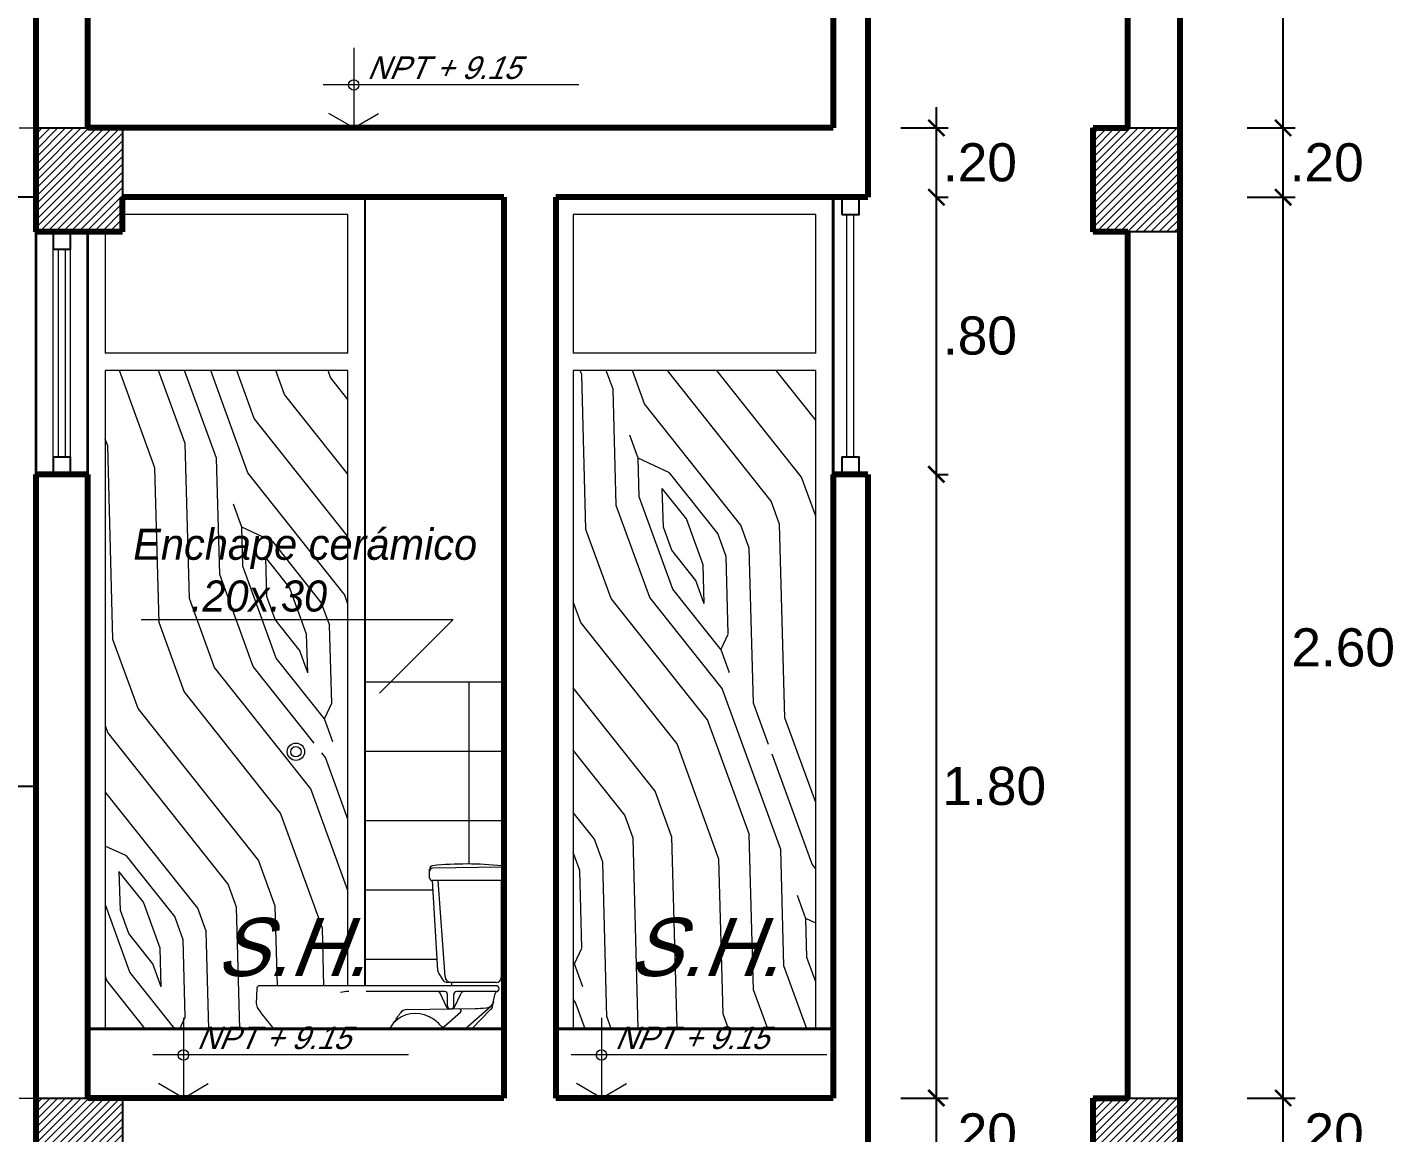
# Model space of a CAD drawing. Header units: millimetres. Extents: x 3779 to 7711, y 1445 to 3132.
# Drawn here: x 3961.246 to 3965.188, y 1481.483 to 1484.673 of the extents above; entities that cross this region are included whole.
import ezdxf

# ---------------------------------------------------------------- set-up
doc = ezdxf.new("R2010")
doc.units = ezdxf.units.MM
doc.header["$PDMODE"] = 3
doc.linetypes.add('HIDDEN', pattern=[9.525, 6.35, -3.175])
for name, color, linetype, lineweight in [('cotas', 7, 'Continuous', 5), ('pluma 0.0', 33, 'Continuous', 0), ('pluma 1', 1, 'Continuous', 9), ('pluma 2', 2, 'Continuous', 20), ('pluma 2.5', 30, 'Continuous', 25), ('pluma 3.5', 253, 'Continuous', 35), ('pluma 4', 34, 'Continuous', 40), ('pluma 8', 98, 'Continuous', 80), ('proyecciones', 32, 'HIDDEN', 9), ('SANITARIOS', 40, 'Continuous', 9), ('TEXTO', 7, 'Continuous', 9), ('TEXTURAS', 35, 'Continuous', 5)]:
    doc.layers.add(name, color=color, linetype=linetype, lineweight=lineweight)
doc.styles.add('nombreambiente', font='stylu.ttf', dxfattribs={"oblique": 20})
doc.styles.get("Standard").update_dxf_attribs({"font": 'arial.ttf'})
doc.dimstyles.new('INTERIOR', dxfattribs={"dimtxt": 0.11, "dimasz": 0.0465, "dimexe": 0.0345, "dimexo": 0.195, "dimgap": 0.0295, "dimtad": 2, "dimtih": 1, "dimtoh": 1, "dimzin": 4, "dimdsep": 46, "dimtxsty": 'Standard', "dimblk": 'ARCHTICK', "dimcen": 0, "dimdle": 0.06, "dimclrd": 256, "dimclre": 256, "dimclrt": 256, "dimadec": 0, "dimazin": 0, "dimtfac": 1, "dimtmove": 0, "dimatfit": 3, "dimldrblk": 'ARCHTICK', "dimfxl": 0.0345, "dimtolj": 1, "dimtzin": 0, "dimlwe": 25, "dimarcsym": 0})

# ---------------------------------------------------------------- blocks, each defined once
blk = doc.blocks.new('ttryt')
at = {"layer": 'pluma 1'}
for p, q in [((1118.6396, 393.5141), (1118.6396, 393.2829)), ((1119.2894, 393.4071), (1118.5516, 393.4071)), ((1118.6396, 393.2829), (1118.5676, 393.3244)), ((1118.6396, 393.2829), (1118.7115, 393.3244))]:
    blk.add_line(p, q, dxfattribs=at)
at = {"layer": 'pluma 1', "linetype": 'Continuous'}
blk.add_circle((1118.6396, 393.4071), 0.015, dxfattribs=at)
blk = doc.blocks.new('_ArchTick')
at = {"color": 0, "linetype": 'ByBlock', "lineweight": 40, "const_width": 0.15}
blk.add_lwpolyline([(-0.5, -0.5), (0.5, 0.5)], dxfattribs=at)
blk = doc.blocks.new('*D788')
at = {"layer": 'cotas', "lineweight": -2, "transparency": 16777216}
blk.add_line((3963.8686, 1481.3228), (3963.8686, 1481.6428), dxfattribs=at)
at = {"layer": 'cotas', "lineweight": 25, "transparency": 16777216}
for p, q in [((3963.7657, 1481.5828), (3963.9031, 1481.5828)), ((3963.8657, 1481.3828), (3963.9031, 1481.3828))]:
    blk.add_line(p, q, dxfattribs=at)
at = {"layer": 'Defpoints', "color": 0, "transparency": 16777216}
for p in [(3963.5707, 1481.5828), (3963.8686, 1481.5828), (3963.6707, 1481.3828)]:
    blk.add_point(p, dxfattribs=at)
at = {"layer": 'cotas', "lineweight": -2, "transparency": 16777216, "xscale": 0.04649999999999999, "yscale": 0.04649999999999999, "zscale": 0.04649999999999999}
for p, rotation in [((3963.8686, 1481.5828), 90), ((3963.8686, 1481.3828), 270)]:
    blk.add_blockref('_ArchTick', p, dxfattribs=dict(at, rotation=rotation))
at = {"layer": 'cotas', "transparency": 16777216, "insert": (3963.9943, 1481.4828), "char_height": 0.11, "attachment_point": 5}
blk.add_mtext('\\A1;.20', dxfattribs=at)
blk = doc.blocks.new('*D789')
at = {"layer": 'cotas', "lineweight": -2, "transparency": 16777216}
blk.add_line((3963.8686, 1481.5228), (3963.8686, 1483.4428), dxfattribs=at)
at = {"layer": 'cotas', "lineweight": 25, "transparency": 16777216}
for p, q in [((3963.8657, 1483.3828), (3963.9031, 1483.3828)), ((3963.7657, 1481.5828), (3963.9031, 1481.5828))]:
    blk.add_line(p, q, dxfattribs=at)
at = {"layer": 'Defpoints', "color": 0, "transparency": 16777216}
for p in [(3963.6707, 1483.3828), (3963.8686, 1483.3828), (3963.5707, 1481.5828)]:
    blk.add_point(p, dxfattribs=at)
at = {"layer": 'cotas', "lineweight": -2, "transparency": 16777216, "xscale": 0.04649999999999999, "yscale": 0.04649999999999999, "zscale": 0.04649999999999999}
for p, rotation in [((3963.8686, 1483.3828), 90), ((3963.8686, 1481.5828), 270)]:
    blk.add_blockref('_ArchTick', p, dxfattribs=dict(at, rotation=rotation))
at = {"layer": 'cotas', "transparency": 16777216, "insert": (3964.0356, 1482.4828), "char_height": 0.11, "attachment_point": 5}
blk.add_mtext('\\A1;1.80', dxfattribs=at)
blk = doc.blocks.new('*D790')
at = {"layer": 'cotas', "lineweight": -2, "transparency": 16777216}
blk.add_line((3963.8686, 1483.3228), (3963.8686, 1484.2428), dxfattribs=at)
at = {"layer": 'cotas', "lineweight": 25, "transparency": 16777216}
for p, q in [((3963.8657, 1484.1828), (3963.9031, 1484.1828)), ((3963.8657, 1483.3828), (3963.9031, 1483.3828))]:
    blk.add_line(p, q, dxfattribs=at)
at = {"layer": 'Defpoints', "color": 0, "transparency": 16777216}
for p in [(3963.6707, 1484.1828), (3963.8686, 1484.1828), (3963.6707, 1483.3828)]:
    blk.add_point(p, dxfattribs=at)
at = {"layer": 'cotas', "lineweight": -2, "transparency": 16777216, "xscale": 0.04649999999999999, "yscale": 0.04649999999999999, "zscale": 0.04649999999999999}
for p, rotation in [((3963.8686, 1484.1828), 90), ((3963.8686, 1483.3828), 270)]:
    blk.add_blockref('_ArchTick', p, dxfattribs=dict(at, rotation=rotation))
at = {"layer": 'cotas', "transparency": 16777216, "insert": (3963.9943, 1483.7828), "char_height": 0.11, "attachment_point": 5}
blk.add_mtext('\\A1;.80', dxfattribs=at)
blk = doc.blocks.new('*D791')
at = {"layer": 'cotas', "lineweight": -2, "transparency": 16777216}
blk.add_line((3963.8686, 1484.1228), (3963.8686, 1484.4428), dxfattribs=at)
at = {"layer": 'cotas', "lineweight": 25, "transparency": 16777216}
for p, q in [((3963.7657, 1484.3828), (3963.9031, 1484.3828)), ((3963.8657, 1484.1828), (3963.9031, 1484.1828))]:
    blk.add_line(p, q, dxfattribs=at)
at = {"layer": 'Defpoints', "color": 0, "transparency": 16777216}
for p in [(3963.5707, 1484.3828), (3963.8686, 1484.3828), (3963.6707, 1484.1828)]:
    blk.add_point(p, dxfattribs=at)
at = {"layer": 'cotas', "lineweight": -2, "transparency": 16777216, "xscale": 0.04649999999999999, "yscale": 0.04649999999999999, "zscale": 0.04649999999999999}
for p, rotation in [((3963.8686, 1484.3828), 90), ((3963.8686, 1484.1828), 270)]:
    blk.add_blockref('_ArchTick', p, dxfattribs=dict(at, rotation=rotation))
at = {"layer": 'cotas', "transparency": 16777216, "insert": (3963.9943, 1484.2828), "char_height": 0.11, "attachment_point": 5}
blk.add_mtext('\\A1;.20', dxfattribs=at)
blk = doc.blocks.new('*D665')
at = {"layer": 'cotas', "lineweight": -2, "transparency": 16777216}
blk.add_line((3964.8692, 1481.3228), (3964.8692, 1481.6428), dxfattribs=at)
at = {"layer": 'cotas', "lineweight": 25, "transparency": 16777216}
for p, q in [((3964.7657, 1481.5828), (3964.9037, 1481.5828)), ((3964.7657, 1481.3828), (3964.9037, 1481.3828))]:
    blk.add_line(p, q, dxfattribs=at)
at = {"layer": 'Defpoints', "color": 0, "transparency": 16777216}
for p in [(3964.5707, 1481.5828), (3964.8692, 1481.5828), (3964.5707, 1481.3828)]:
    blk.add_point(p, dxfattribs=at)
at = {"layer": 'cotas', "lineweight": -2, "transparency": 16777216, "xscale": 0.04649999999999999, "yscale": 0.04649999999999999, "zscale": 0.04649999999999999}
for p, rotation in [((3964.8692, 1481.5828), 90), ((3964.8692, 1481.3828), 270)]:
    blk.add_blockref('_ArchTick', p, dxfattribs=dict(at, rotation=rotation))
at = {"layer": 'cotas', "transparency": 16777216, "insert": (3964.9948, 1481.4828), "char_height": 0.11, "attachment_point": 5}
blk.add_mtext('\\A1;.20', dxfattribs=at)
blk = doc.blocks.new('*D666')
at = {"layer": 'cotas', "lineweight": -2, "transparency": 16777216}
blk.add_line((3964.8692, 1481.5228), (3964.8692, 1484.2428), dxfattribs=at)
at = {"layer": 'cotas', "lineweight": 25, "transparency": 16777216}
for p, q in [((3964.7657, 1484.1828), (3964.9037, 1484.1828)), ((3964.7657, 1481.5828), (3964.9037, 1481.5828))]:
    blk.add_line(p, q, dxfattribs=at)
at = {"layer": 'Defpoints', "color": 0, "transparency": 16777216}
for p in [(3964.5707, 1484.1828), (3964.8692, 1484.1828), (3964.5707, 1481.5828)]:
    blk.add_point(p, dxfattribs=at)
at = {"layer": 'cotas', "lineweight": -2, "transparency": 16777216, "xscale": 0.04649999999999999, "yscale": 0.04649999999999999, "zscale": 0.04649999999999999}
for p, rotation in [((3964.8692, 1484.1828), 90), ((3964.8692, 1481.5828), 270)]:
    blk.add_blockref('_ArchTick', p, dxfattribs=dict(at, rotation=rotation))
at = {"layer": 'cotas', "transparency": 16777216, "insert": (3965.0423, 1482.8828), "char_height": 0.11, "attachment_point": 5}
blk.add_mtext('\\A1;2.60', dxfattribs=at)
blk = doc.blocks.new('*D667')
at = {"layer": 'cotas', "lineweight": -2, "transparency": 16777216}
blk.add_line((3964.8692, 1484.1228), (3964.8692, 1484.4428), dxfattribs=at)
at = {"layer": 'cotas', "lineweight": 25, "transparency": 16777216}
for p, q in [((3964.7657, 1484.3828), (3964.9037, 1484.3828)), ((3964.7657, 1484.1828), (3964.9037, 1484.1828))]:
    blk.add_line(p, q, dxfattribs=at)
at = {"layer": 'Defpoints', "color": 0, "transparency": 16777216}
for p in [(3964.5707, 1484.3828), (3964.8692, 1484.3828), (3964.5707, 1484.1828)]:
    blk.add_point(p, dxfattribs=at)
at = {"layer": 'cotas', "lineweight": -2, "transparency": 16777216, "xscale": 0.04649999999999999, "yscale": 0.04649999999999999, "zscale": 0.04649999999999999}
for p, rotation in [((3964.8692, 1484.3828), 90), ((3964.8692, 1484.1828), 270)]:
    blk.add_blockref('_ArchTick', p, dxfattribs=dict(at, rotation=rotation))
at = {"layer": 'cotas', "transparency": 16777216, "insert": (3964.9948, 1484.2828), "char_height": 0.11, "attachment_point": 5}
blk.add_mtext('\\A1;.20', dxfattribs=at)
blk = doc.blocks.new('*D799')
at = {"layer": 'cotas', "lineweight": -2, "transparency": 16777216}
blk.add_line((3964.8692, 1484.3228), (3964.8692, 1485.4428), dxfattribs=at)
at = {"layer": 'cotas', "lineweight": 25, "transparency": 16777216}
for p, q in [((3964.7657, 1485.3828), (3964.9037, 1485.3828)), ((3964.7657, 1484.3828), (3964.9037, 1484.3828))]:
    blk.add_line(p, q, dxfattribs=at)
at = {"layer": 'Defpoints', "color": 0, "transparency": 16777216}
for p in [(3964.5707, 1485.3828), (3964.8692, 1485.3828), (3964.5707, 1484.3828)]:
    blk.add_point(p, dxfattribs=at)
at = {"layer": 'cotas', "lineweight": -2, "transparency": 16777216, "xscale": 0.04649999999999999, "yscale": 0.04649999999999999, "zscale": 0.04649999999999999}
for p, rotation in [((3964.8692, 1485.3828), 90), ((3964.8692, 1484.3828), 270)]:
    blk.add_blockref('_ArchTick', p, dxfattribs=dict(at, rotation=rotation))
at = {"layer": 'cotas', "transparency": 16777216, "insert": (3965.0362, 1484.8828), "char_height": 0.11, "attachment_point": 5}
blk.add_mtext('\\A1;1.00', dxfattribs=at)

msp = doc.modelspace()

# ---------------------------------------------------------------- hatches: boundary and pattern name
at = {"layer": 'TEXTURAS'}
h = msp.add_hatch(dxfattribs=at)
h.set_pattern_fill('LINE', color=256, scale=0.005, angle=45)
h.set_pattern_definition([(45, (-196.371848, 136.083055), (-0.01122532015, 0.01122532015), [])])
h.paths.add_polyline_path([(3961.5207, 1484.3828), (3961.4207, 1484.3828), (3961.2707, 1484.3828), (3961.2707, 1484.0828), (3961.5207, 1484.0828), (3961.5207, 1484.1828)])
h = msp.add_hatch(dxfattribs=at)
h.set_pattern_fill('LINE', color=256, scale=0.005, angle=45)
h.set_pattern_definition([(45, (-193.321848, 136.083055), (-0.01122532015, 0.01122532015), [])])
h.paths.add_polyline_path([(3964.5707, 1484.3828), (3964.4707, 1484.3828), (3964.3207, 1484.3828), (3964.3207, 1484.0828), (3964.5707, 1484.0828), (3964.5707, 1484.1828)])
h = msp.add_hatch(dxfattribs=at)
h.set_pattern_fill('WOODFACE', color=256, angle=65, pattern_type=2)
h.set_pattern_definition([(65, (-106.3608, 57.5613), (-0.48368953, 1.32892605), [0.05, -0.95]), (155, (-106.5089, 58.0717), (-1.32892605, -0.48368953), [0.1, -0.9]), (110, (-106.5028, 57.8482), (-0.90630779, 0.42261826), [0.0707, -0.2121, 0.0707, -0.1414, 0.495, -0.42431356]), (110, (-106.3366, 57.4948), (-0.90630779, 0.42261826), [0.07071, -0.14142, 0.07071, -1.13137356]), (110, (-106.2793, 57.8543), (-0.90630779, 0.42261826), [0.07071, -1.34350356]), (110, (-106.1917, 57.9238), (-0.90630779, 0.42261826), [0.07071, -1.34350356]), (110, (-106.34574, 57.8301), (-0.90630779, 0.42261826), [0.07071, -1.34350356]), (110, (-106.4122, 57.8059), (-0.90630779, 0.42261826), [0.14142, -1.27279356]), (110, (-106.9863, 58.34945), (-0.90630779, 0.42261826), [0.14142, -1.27279356]), (110, (-106.4998, 57.7364), (-0.90630779, 0.42261826), [0.28284, -1.13137356]), (110, (-106.5662, 57.7122), (-0.90630779, 0.42261826), [0.28284, -1.13137356]), (110, (-106.5634, 58.4281), (-0.90630779, 0.42261826), [0.28284, -1.13137356]), (110, (-106.678, 57.7092), (-0.90630779, 0.42261826), [0.212132, -1.20208156]), (110, (-106.89845, 57.5913), (-0.90630779, 0.42261826), [0.212132, -1.20208156]), (110, (-106.76555, 57.6397), (-0.90630779, 0.42261826), [0.212132, -1.20208156]), (110, (-106.76274, 58.35556), (-0.90630779, 0.42261826), [0.3535534, -1.06066016]), (110, (-106.8503, 58.28606), (-0.90630779, 0.42261826), [0.3535534, -1.06066016]), (110, (-106.5815, 58.271), (-0.90630779, 0.42261826), [0.49497475, -0.91923882]), (91.565051, (-106.40914, 57.69415), (0.42261826, 0.906307787), [0.1118034, -2.12426458]), (91.565051, (-106.5965, 58.0022), (0.42261826, 0.906307787), [0.1118034, -2.12426458]), (91.565051, (-106.527, 57.9146), (0.42261826, 0.906307787), [0.1118034, -2.12426458]), (91.565051, (-106.33964, 57.60657), (0.42261826, 0.906307787), [0.2236068, -2.01246118]), (91.565051, (-106.66295, 57.978), (0.42261826, 0.906307787), [0.3354102, -1.90065778]), (91.565051, (-106.75053, 57.9085), (0.42261826, 0.906307787), [0.4472136, -1.78885438]), (91.565051, (-106.8381, 57.839), (0.42261826, 0.906307787), [0.4472136, -1.78885438]), (91.565051, (-107.1734, 57.82985), (0.42261826, 0.906307787), [0.4472136, -1.78885438]), (91.565051, (-107.08276, 57.7876), (0.42261826, 0.906307787), [0.559017, -1.67705098]), (91.565051, (-106.971, 57.79064), (0.42261826, 0.906307787), [0.559017, -1.67705098]), (128.434949, (-106.46056, 57.9388), (-0.906307787, 0.42261826), [0.1118034, -2.12426458]), (128.434949, (-106.4333, 57.7606), (-0.906307787, 0.42261826), [0.1118034, -2.12426458]), (128.434949, (-106.36077, 57.56125), (-0.906307787, 0.42261826), [0.2236068, -2.01246118]), (128.434949, (-106.36993, 57.89654), (-0.906307787, 0.42261826), [0.2236068, -2.01246118]), (128.434949, (-106.3577, 57.4495), (-0.906307787, 0.42261826), [0.3354102, -1.90065778]), (128.434949, (-106.39998, 57.35886), (-0.906307787, 0.42261826), [0.4472136, -1.78885438]), (128.434949, (-106.06493, 58.19567), (-0.906307787, 0.42261826), [0.4472136, -1.78885438]), (128.434949, (-106.3035, 57.92072), (-0.906307787, 0.42261826), [0.4472136, -1.78885438]), (128.434949, (-106.12833, 58.05972), (-0.906307787, 0.42261826), [0.559017, -1.67705098]), (128.434949, (-106.2159, 57.99022), (-0.906307787, 0.42261826), [0.559017, -1.67705098])])
h.paths.add_polyline_path([(3962.0957, 1482.5824, -1), (3962.0457, 1482.5824, -1)], flags=16)
h.paths.add_polyline_path([(3962.0857, 1482.5824, -1), (3962.0557, 1482.5824, -1)], flags=0)
edge = h.paths.add_edge_path()
edge.add_line((3961.9154, 1481.9068), (3962.1707, 1481.9068))
edge.add_line((3962.1707, 1481.9068), (3962.1707, 1483.6828))
edge.add_line((3962.1707, 1483.6828), (3961.4707, 1483.6828))
edge.add_line((3961.4707, 1483.6828), (3961.4707, 1481.7828))
edge.add_line((3961.4707, 1481.7828), (3961.9557, 1481.7828))
edge.add_arc((3962.7547, 1482.4436), 1.0369, 215.532, 219.5937, ccw=False)
edge.add_arc((3961.9336, 1481.8565), 0.0275, 181.2152, 214.3134, ccw=False)
edge.add_line((3961.9061, 1481.856), (3961.9082, 1481.8999))
edge.add_arc((3961.9154, 1481.8996), 0.0072, 90, 177.2965, ccw=False)
h = msp.add_hatch(dxfattribs=at)
h.set_pattern_fill('WOODFACE', color=256, angle=65, pattern_type=2)
h.set_pattern_definition([(65, (-104.6108, 51.9613), (-0.48368953, 1.32892605), [0.05, -0.95]), (155, (-104.7589, 52.4717), (-1.32892605, -0.48368953), [0.1, -0.9]), (110, (-104.7528, 52.2482), (-0.90630779, 0.42261826), [0.0707, -0.2121, 0.0707, -0.1414, 0.495, -0.42431356]), (110, (-104.5866, 51.8948), (-0.90630779, 0.42261826), [0.07071, -0.14142, 0.07071, -1.13137356]), (110, (-104.5293, 52.2543), (-0.90630779, 0.42261826), [0.07071, -1.34350356]), (110, (-104.4417, 52.3238), (-0.90630779, 0.42261826), [0.07071, -1.34350356]), (110, (-104.59574, 52.2301), (-0.90630779, 0.42261826), [0.07071, -1.34350356]), (110, (-104.6622, 52.2059), (-0.90630779, 0.42261826), [0.14142, -1.27279356]), (110, (-105.2363, 52.74945), (-0.90630779, 0.42261826), [0.14142, -1.27279356]), (110, (-104.7498, 52.1364), (-0.90630779, 0.42261826), [0.28284, -1.13137356]), (110, (-104.8162, 52.1122), (-0.90630779, 0.42261826), [0.28284, -1.13137356]), (110, (-104.8134, 52.8281), (-0.90630779, 0.42261826), [0.28284, -1.13137356]), (110, (-104.928, 52.1092), (-0.90630779, 0.42261826), [0.212132, -1.20208156]), (110, (-105.14845, 51.9913), (-0.90630779, 0.42261826), [0.212132, -1.20208156]), (110, (-105.01555, 52.0397), (-0.90630779, 0.42261826), [0.212132, -1.20208156]), (110, (-105.01274, 52.75556), (-0.90630779, 0.42261826), [0.3535534, -1.06066016]), (110, (-105.1003, 52.68606), (-0.90630779, 0.42261826), [0.3535534, -1.06066016]), (110, (-104.8315, 52.671), (-0.90630779, 0.42261826), [0.49497475, -0.91923882]), (91.565051, (-104.65914, 52.09415), (0.42261826, 0.906307787), [0.1118034, -2.12426458]), (91.565051, (-104.8465, 52.4022), (0.42261826, 0.906307787), [0.1118034, -2.12426458]), (91.565051, (-104.777, 52.3146), (0.42261826, 0.906307787), [0.1118034, -2.12426458]), (91.565051, (-104.58964, 52.00657), (0.42261826, 0.906307787), [0.2236068, -2.01246118]), (91.565051, (-104.91295, 52.378), (0.42261826, 0.906307787), [0.3354102, -1.90065778]), (91.565051, (-105.00053, 52.3085), (0.42261826, 0.906307787), [0.4472136, -1.78885438]), (91.565051, (-105.0881, 52.239), (0.42261826, 0.906307787), [0.4472136, -1.78885438]), (91.565051, (-105.4234, 52.22985), (0.42261826, 0.906307787), [0.4472136, -1.78885438]), (91.565051, (-105.33276, 52.1876), (0.42261826, 0.906307787), [0.559017, -1.67705098]), (91.565051, (-105.221, 52.19064), (0.42261826, 0.906307787), [0.559017, -1.67705098]), (128.434949, (-104.71056, 52.3388), (-0.906307787, 0.42261826), [0.1118034, -2.12426458]), (128.434949, (-104.6833, 52.1606), (-0.906307787, 0.42261826), [0.1118034, -2.12426458]), (128.434949, (-104.61077, 51.96125), (-0.906307787, 0.42261826), [0.2236068, -2.01246118]), (128.434949, (-104.61993, 52.29654), (-0.906307787, 0.42261826), [0.2236068, -2.01246118]), (128.434949, (-104.6077, 51.8495), (-0.906307787, 0.42261826), [0.3354102, -1.90065778]), (128.434949, (-104.64998, 51.75886), (-0.906307787, 0.42261826), [0.4472136, -1.78885438]), (128.434949, (-104.31493, 52.59567), (-0.906307787, 0.42261826), [0.4472136, -1.78885438]), (128.434949, (-104.5535, 52.32072), (-0.906307787, 0.42261826), [0.4472136, -1.78885438]), (128.434949, (-104.37833, 52.45972), (-0.906307787, 0.42261826), [0.559017, -1.67705098]), (128.434949, (-104.4659, 52.39022), (-0.906307787, 0.42261826), [0.559017, -1.67705098])])
h.paths.add_polyline_path([(3963.5207, 1483.6828), (3962.8207, 1483.6828), (3962.8207, 1483.3828), (3962.8207, 1481.7828), (3963.5207, 1481.7828)])
h.paths.add_polyline_path([(3963.3957, 1482.5824, -1), (3963.3457, 1482.5824, -1)], flags=16)
h.paths.add_polyline_path([(3963.3857, 1482.5824, -1), (3963.3557, 1482.5824, -1)], flags=0)
h = msp.add_hatch(dxfattribs=at)
h.set_pattern_fill('LINE', color=256, scale=0.005, angle=45)
h.set_pattern_definition([(45, (-196.371848, 133.283055), (-0.01122532015, 0.01122532015), [])])
h.paths.add_polyline_path([(3961.5207, 1481.5828), (3961.4207, 1481.5828), (3961.2707, 1481.5828), (3961.2707, 1481.2828), (3961.5207, 1481.2828), (3961.5207, 1481.3828)])
h = msp.add_hatch(dxfattribs=at)
h.set_pattern_fill('LINE', color=256, scale=0.005, angle=45)
h.set_pattern_definition([(45, (-193.321848, 133.283055), (-0.01122532015, 0.01122532015), [])])
h.paths.add_polyline_path([(3964.5707, 1481.5828), (3964.4707, 1481.5828), (3964.3207, 1481.5828), (3964.3207, 1481.2828), (3964.5707, 1481.2828), (3964.5707, 1481.3828)])

# ---------------------------------------------------------------- linework, layer by layer
at = {"layer": 'pluma 0.0'}
for p, q in [((3961.3207, 1483.4328), (3961.3207, 1484.0328)), ((3961.3707, 1483.4328), (3961.3707, 1484.0328)), ((3962.6207, 1482.7828), (3962.2207, 1482.7828)), ((3962.5207, 1482.2584), (3962.5207, 1482.7828)), ((3962.6207, 1482.5828), (3962.2207, 1482.5828)), ((3962.6207, 1482.3828), (3962.2207, 1482.3828)), ((3962.4168, 1482.1828), (3962.2207, 1482.1828)), ((3962.4284, 1481.9828), (3962.2207, 1481.9828)), ((3962.4707, 1481.9068), (3962.4707, 1481.9164))]:
    msp.add_line(p, q, dxfattribs=at)
at = {"layer": 'pluma 1'}
for p, q in [((3963.6107, 1483.4328), (3963.6107, 1484.1328)), ((3963.6307, 1483.4328), (3963.6307, 1484.1328)), ((3961.3357, 1483.4328), (3961.3357, 1484.0328)), ((3961.3557, 1483.4328), (3961.3557, 1484.0328)), ((3962.1707, 1483.7328), (3961.4707, 1483.7328)), ((3963.5207, 1483.7328), (3962.8207, 1483.7328)), ((3962.1707, 1483.6828), (3961.4707, 1483.6828)), ((3963.5207, 1483.6828), (3962.8207, 1483.6828))]:
    msp.add_line(p, q, dxfattribs=at)
for points in [[(3962.1707, 1483.7328), (3962.1707, 1484.1328), (3961.5207, 1484.1328)], [(3963.5207, 1483.7328), (3963.5207, 1484.1328), (3962.8207, 1484.1328), (3962.8207, 1483.7328)], [(3961.4707, 1484.0828), (3961.4707, 1483.7328)], [(3961.4707, 1483.6828), (3961.4707, 1483.3828), (3961.4707, 1481.7828)], [(3962.1707, 1481.9068), (3962.1707, 1483.6828)], [(3962.8207, 1483.6828), (3962.8207, 1483.3828), (3962.8207, 1481.7828)], [(3963.5207, 1481.7828), (3963.5207, 1483.6828)]]:
    msp.add_lwpolyline(points, dxfattribs=at)
for radius in [0.025, 0.015]:
    msp.add_circle((3962.0207, 1482.5824), radius, dxfattribs=at)
at = {"layer": 'pluma 2'}
msp.add_line((3958.2707, 1482.4828), (3961.2707, 1482.4828), dxfattribs=at)
at = {"layer": 'pluma 2.5'}
for points in [[(3961.5207, 1484.0828), (3961.2707, 1484.0828), (3961.2707, 1484.3828), (3961.5207, 1484.3828)], [(3964.5707, 1484.0828), (3964.3207, 1484.0828), (3964.3207, 1484.3828), (3964.5707, 1484.3828)], [(3963.5957, 1484.1328), (3963.6457, 1484.1328), (3963.6457, 1484.1828), (3963.5957, 1484.1828)], [(3961.3207, 1484.0328), (3961.3707, 1484.0328), (3961.3707, 1484.0828), (3961.3207, 1484.0828)], [(3961.3207, 1483.3828), (3961.3707, 1483.3828), (3961.3707, 1483.4328), (3961.3207, 1483.4328)], [(3963.5957, 1483.3828), (3963.6457, 1483.3828), (3963.6457, 1483.4328), (3963.5957, 1483.4328)], [(3961.5207, 1481.2828), (3961.2707, 1481.2828), (3961.2707, 1481.5828), (3961.5207, 1481.5828)], [(3964.5707, 1481.2828), (3964.3207, 1481.2828), (3964.3207, 1481.5828), (3964.5707, 1481.5828)]]:
    msp.add_lwpolyline(points, close=True, dxfattribs=at)
for points in [[(3958.2707, 1482.4828), (3961.2707, 1482.4828), (3961.2707, 1484.1828), (3958.2707, 1484.1828), (3958.2707, 1484.0828)], [(3962.2207, 1481.9068), (3962.2207, 1484.1828), (3961.5207, 1484.1828)]]:
    msp.add_lwpolyline(points, dxfattribs=at)
at = {"layer": 'pluma 3.5'}
for p, q in [((3961.2707, 1483.3828), (3961.2707, 1484.0828)), ((3961.4207, 1483.3828), (3961.4207, 1484.0828))]:
    msp.add_line(p, q, dxfattribs=at)
at = {"layer": 'pluma 4'}
for p, q in [((3963.5707, 1483.3828), (3963.5707, 1484.1828)), ((3962.6207, 1481.7828), (3961.4207, 1481.7828)), ((3962.7707, 1481.7828), (3963.5707, 1481.7828))]:
    msp.add_line(p, q, dxfattribs=at)
at = {"layer": 'pluma 8'}
for p, q in [((3961.2707, 1484.0828), (3961.2707, 1485.3828)), ((3961.4207, 1484.3828), (3961.4207, 1485.3828)), ((3963.5707, 1485.3828), (3963.5707, 1484.3828)), ((3963.6707, 1485.3828), (3963.6707, 1484.1828)), ((3964.4207, 1484.3828), (3964.4207, 1485.3828)), ((3964.5707, 1485.3828), (3964.5707, 1470.2828)), ((3963.5707, 1484.3828), (3961.4207, 1484.3828)), ((3964.3207, 1484.3828), (3964.4207, 1484.3828)), ((3964.3207, 1484.0828), (3964.3207, 1484.3828)), ((3962.6207, 1484.1828), (3961.5207, 1484.1828)), ((3961.5207, 1484.0828), (3961.5207, 1484.1824)), ((3962.6207, 1484.1828), (3962.6207, 1481.5828)), ((3963.6707, 1484.1828), (3962.7707, 1484.1828)), ((3962.7707, 1484.1828), (3962.7707, 1481.5828)), ((3961.5207, 1484.0828), (3961.2707, 1484.0828)), ((3964.4207, 1484.0828), (3964.3207, 1484.0828)), ((3964.4207, 1481.5828), (3964.4207, 1484.0828)), ((3961.2707, 1481.2828), (3961.2707, 1483.3828)), ((3961.4207, 1483.3828), (3961.2707, 1483.3828)), ((3961.4207, 1481.5828), (3961.4207, 1483.3828)), ((3963.5707, 1483.3828), (3963.5707, 1481.5828)), ((3963.6707, 1483.3828), (3963.5707, 1483.3828)), ((3963.6707, 1483.3828), (3963.6707, 1481.3828)), ((3962.6207, 1481.5828), (3961.4207, 1481.5828)), ((3963.5707, 1481.5828), (3962.7707, 1481.5828)), ((3964.3207, 1481.2828), (3964.3207, 1481.5828)), ((3964.3207, 1481.5828), (3964.4207, 1481.5828))]:
    msp.add_line(p, q, dxfattribs=at)
at = {"layer": 'proyecciones', "linetype": 'HIDDEN', "ltscale": 0.02}
for p, q in [((3958.2707, 1484.3828), (3961.2707, 1484.3828)), ((3958.2707, 1481.5828), (3961.2707, 1481.5828))]:
    msp.add_line(p, q, dxfattribs=at)
at = {"layer": 'SANITARIOS'}
for p, q in [((3962.4065, 1482.2188), (3962.4065, 1482.2438)), ((3962.614, 1482.2496), (3962.416, 1482.2461)), ((3962.6201, 1482.2164), (3962.6201, 1482.247)), ((3962.6141, 1482.2104), (3962.4149, 1482.2104)), ((3962.4302, 1481.9508), (3962.4152, 1482.2104)), ((3962.4509, 1481.9331), (3962.4309, 1482.2104)), ((3962.6129, 1482.2104), (3962.6129, 1481.9308)), ((3962.4328, 1481.9426), (3962.4433, 1481.9251)), ((3962.5985, 1481.9164), (3962.4587, 1481.9164)), ((3961.9082, 1481.8999), (3961.9061, 1481.856)), ((3962.5985, 1481.9068), (3961.9154, 1481.9068)), ((3962.4497, 1481.89), (3962.2229, 1481.89)), ((3962.4561, 1481.8445), (3962.437, 1481.8852)), ((3962.4581, 1481.8476), (3962.4581, 1481.8816)), ((3962.4761, 1481.8476), (3962.4761, 1481.8816)), ((3962.478, 1481.8446), (3962.4972, 1481.8852)), ((3962.5985, 1481.89), (3962.4845, 1481.89)), ((3962.5879, 1481.8496), (3962.5954, 1481.8842)), ((3962.3414, 1481.8386), (3962.5378, 1481.8414)), ((3962.5086, 1481.7828), (3962.5824, 1481.8468)), ((3962.5287, 1481.7828), (3962.5818, 1481.8381)), ((3962.4486, 1481.7892), (3962.4959, 1481.8302))]:
    msp.add_line(p, q, dxfattribs=at)
for centre, radius, start, end in [((3962.4161, 1482.2438), 0.0096, 95.9104, 180), ((3962.4161, 1482.2365), 0.0096, 90.337, 180), ((3962.5133, 1481.3048), 0.9535, 83.8933, 95.9104), ((3962.6141, 1482.2436), 0.006, 0, 91.0108), ((3962.6141, 1482.247), 0.006, 360, 83.8933), ((3962.4149, 1482.2188), 0.0084, 180, 270), ((3962.6141, 1482.2164), 0.006, 270, 0), ((3962.4482, 1481.9518), 0.018, 183.3067, 210.9638), ((3962.4587, 1481.9344), 0.018, 210.9638, 270), ((3962.4688, 1481.9344), 0.018, 184.1182, 270), ((3962.5985, 1481.9308), 0.0144, 270, 0), ((3961.9154, 1481.8996), 0.0072, 90, 177.2965), ((3962.1745, 1481.7524), 0.1376, 90.6808, 100.7404), ((3962.4294, 1481.8816), 0.0084, 25.2026, 90), ((3962.4497, 1481.8816), 0.0084, 0, 90), ((3962.4845, 1481.8816), 0.0084, 90, 180), ((3962.5048, 1481.8816), 0.0084, 90, 154.6811), ((3962.6036, 1481.8824), 0.0084, 107.8519, 167.7749), ((3962.5985, 1481.8984), 0.0084, 0, 90), ((3962.5985, 1481.8984), 0.0084, 270, 0), ((3961.9336, 1481.8565), 0.0275, 181.2154, 214.3167), ((3962.7547, 1482.4436), 1.0369, 215.5321, 219.5937), ((3962.3417, 1481.8146), 0.024, 90.8303, 146.8312), ((3962.4626, 1481.8475), 0.0072, 205.2026, 270.8303), ((3962.4653, 1481.8476), 0.0072, 180, 270.8303), ((3962.4689, 1481.8476), 0.0072, 270.8303, 0), ((3962.4715, 1481.8477), 0.0072, 270.8303, 334.6811), ((3962.4919, 1481.8347), 0.006, 310.9366, 90.8303), ((3962.5389, 1482.1846), 0.3431, 269.826, 275.0701), ((3962.5683, 1481.8667), 0.024, 275.0701, 347.7749), ((3962.5657, 1481.8547), 0.024, 316.1669, 347.7749), ((3962.5679, 1481.8649), 0.024, 310.9366, 347.7749), ((3963.2122, 1481.1651), 1.1092, 145.085, 146.1615), ((3961.6333, 1482.2776), 0.8223, 324.4919, 326.8312), ((3962.3652, 1481.741), 0.086, 62.2365, 136.6607), ((3962.3681, 1481.7335), 0.0914, 38.1932, 66.0006), ((3962.4447, 1481.7938), 0.006, 218.1932, 310.9366)]:
    msp.add_arc(centre, radius, start, end, dxfattribs=at)
at = {"layer": 'TEXTURAS'}
msp.add_lwpolyline([(3961.5739, 1482.9636), (3962.4739, 1482.9636), (3962.2618, 1482.7514)], dxfattribs=at)

# ---------------------------------------------------------------- block references
at = {"layer": 'pluma 1', "linetype": 'Continuous'}
for p in [(2843.5478, 1091.0999), (2843.0563, 1088.2999), (2844.2628, 1088.2999)]:
    msp.add_blockref('ttryt', p, dxfattribs=at)

# ---------------------------------------------------------------- texts
at = {"layer": 'TEXTO', "attachment_point": 1, "style": 'nombreambiente'}
for s, insert, char_height, width in [('{\\Q23;NPT + 9.15}', (3962.2254, 1484.5891), 0.065, 0.790868), ('{\\Q21;S.H.}', (3961.7869, 1482.1027), 0.168, 1.67738), ('{\\Q21;S.H.}', (3962.9788, 1482.1027), 0.168, 1.67738), ('{\\Q23;NPT + 9.15}', (3961.7339, 1481.7891), 0.065, 0.790868), ('{\\Q23;NPT + 9.15}', (3962.9404, 1481.7891), 0.065, 0.790868)]:
    msp.add_mtext(s, dxfattribs=dict(at, insert=insert, char_height=char_height, width=width))
at = {"layer": 'TEXTO', "insert": (3961.5512, 1483.2259), "char_height": 0.0896, "width": 2.293656, "attachment_point": 1}
msp.add_mtext('{\\fStylus BT|b0|i1|c0|p34;\\C7;Enchape cerámico \\P     .20x.30}', dxfattribs=at)

# ---------------------------------------------------------------- dimensions: what is measured, and where the dimension line sits
at = {"layer": 'cotas'}
for base, p1, p2, picture, middle in [((3964.8692, 1485.3828), (3964.5707, 1484.3828), (3964.5707, 1485.3828), '*D799', (3965.0362, 1484.8828)), ((3963.8686, 1484.3828), (3963.6707, 1484.1828), (3963.5707, 1484.3828), '*D791', (3963.9943, 1484.2828)), ((3964.8692, 1484.3828), (3964.5707, 1484.1828), (3964.5707, 1484.3828), '*D667', (3964.9948, 1484.2828)), ((3963.8686, 1484.1828), (3963.6707, 1483.3828), (3963.6707, 1484.1828), '*D790', (3963.9943, 1483.7828)), ((3964.8692, 1484.1828), (3964.5707, 1481.5828), (3964.5707, 1484.1828), '*D666', (3965.0423, 1482.8828)), ((3963.8686, 1483.3828), (3963.5707, 1481.5828), (3963.6707, 1483.3828), '*D789', (3964.0356, 1482.4828)), ((3963.8686, 1481.5828), (3963.6707, 1481.3828), (3963.5707, 1481.5828), '*D788', (3963.9943, 1481.4828)), ((3964.8692, 1481.5828), (3964.5707, 1481.3828), (3964.5707, 1481.5828), '*D665', (3964.9948, 1481.4828))]:
    dim = msp.add_linear_dim(base=base, p1=p1, p2=p2, angle=90, dimstyle='INTERIOR', override={"dimtmove": 1}, dxfattribs=at)
    dim.commit()
    dim.dimension.update_dxf_attribs({"geometry": picture, "text_midpoint": middle})

doc.saveas('drawing.dxf')
